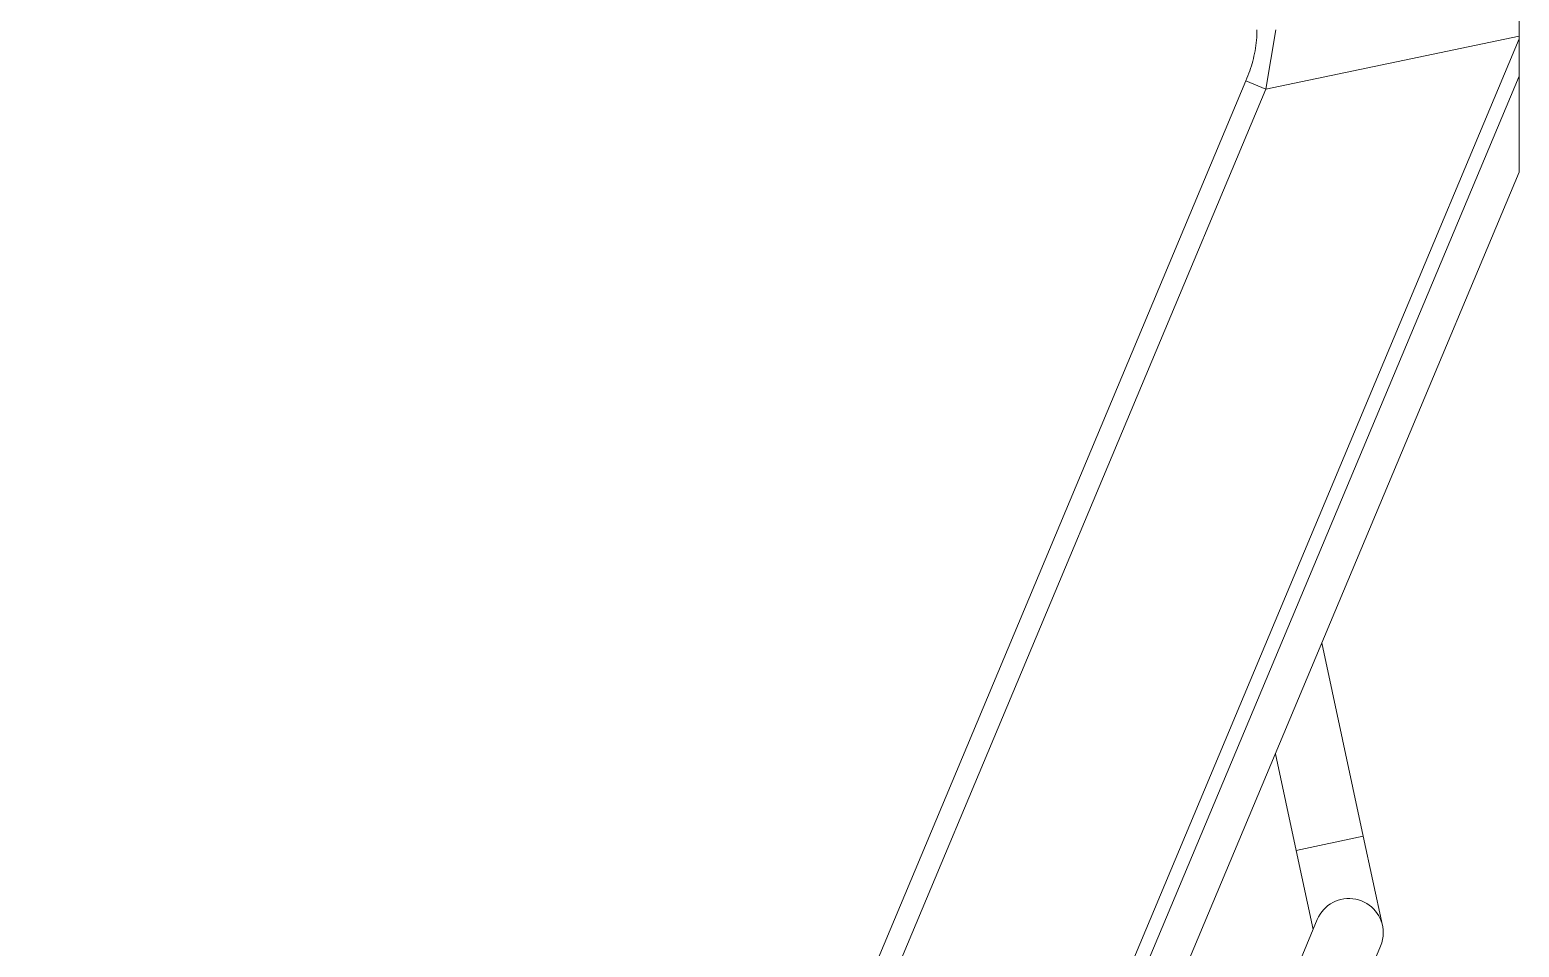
# Model space of a CAD drawing. Header units: millimetres. Extents: x 113490 to 142599, y -20467 to 115.
# Drawn here: x 123347.7 to 123554.3, y -6368.3 to -6241.1 of the extents above; entities that cross this region are included whole.
import ezdxf

# ---------------------------------------------------------------- set-up
doc = ezdxf.new("R2010")
doc.units = ezdxf.units.MM
doc.layers.add('DV1_0', color=7, linetype='Continuous')

msp = doc.modelspace()

# ---------------------------------------------------------------- linework, layer by layer
at = {"layer": 'DV1_0', "color": 7, "linetype": 'Continuous', "lineweight": 15}
for p, q in [((123554.26, -6242), (123554.26, -6234.07)), ((123554.26, -6242.4), (123554.26, -6242)), ((123554.26, -6247.54), (123554.26, -6242.4)), ((123554.26, -6248.17), (123554.26, -6247.54)), ((123554.26, -6248.17), (123554.26, -6260.87)), ((123554.26, -6260.87), (123201.38, -7102.39)), ((123532.63, -6352.93), (123526.88, -6326.16)), ((123520.44, -6341.52), (123523.32, -6354.93)), ((123535.29, -6365.35), (123532.63, -6352.93)), ((123523.32, -6354.93), (123525.67, -6365.89)), ((123526.25, -6364.51), (123521.34, -6376.22)), ((123530.12, -6379.9), (123535.03, -6368.19))]:
    msp.add_line(p, q, dxfattribs=at)
at = {"layer": 'DV1_0', "color": 7, "linetype": 'Continuous', "lineweight": 20}
for p, q in [((123519.13, -6249.35), (123520.5, -6241.13)), ((123126.65, -7262.15), (123554.26, -6242.4)), ((123519.13, -6249.35), (123554.26, -6242)), ((123104.38, -7230.65), (123516.36, -6248.19)), ((123107.15, -7231.81), (123519.13, -6249.35)), ((123128.48, -7262.92), (123554.26, -6247.54)), ((123516.36, -6248.19), (123519.13, -6249.35)), ((123532.63, -6352.93), (123523.32, -6354.93))]:
    msp.add_line(p, q, dxfattribs=at)
at = {"layer": 'DV1_0', "color": 7, "linetype": 'Continuous', "lineweight": 15}
for start, end in [(0, 157.25), (337.25, 0)]:
    msp.add_arc((123530.64, -6366.35), 4.76, start, end, dxfattribs=at)
at = {"layer": 'DV1_0', "color": 7, "linetype": 'Continuous', "lineweight": 20}
msp.add_open_spline([(123516.36, -6248.19), (123516.55, -6247.73), (123516.91, -6246.8), (123517.31, -6245.5), (123517.64, -6244.04), (123517.84, -6242.55), (123517.88, -6241.6), (123517.88, -6241.13)], degree=3, dxfattribs=at)

doc.saveas('drawing.dxf')
